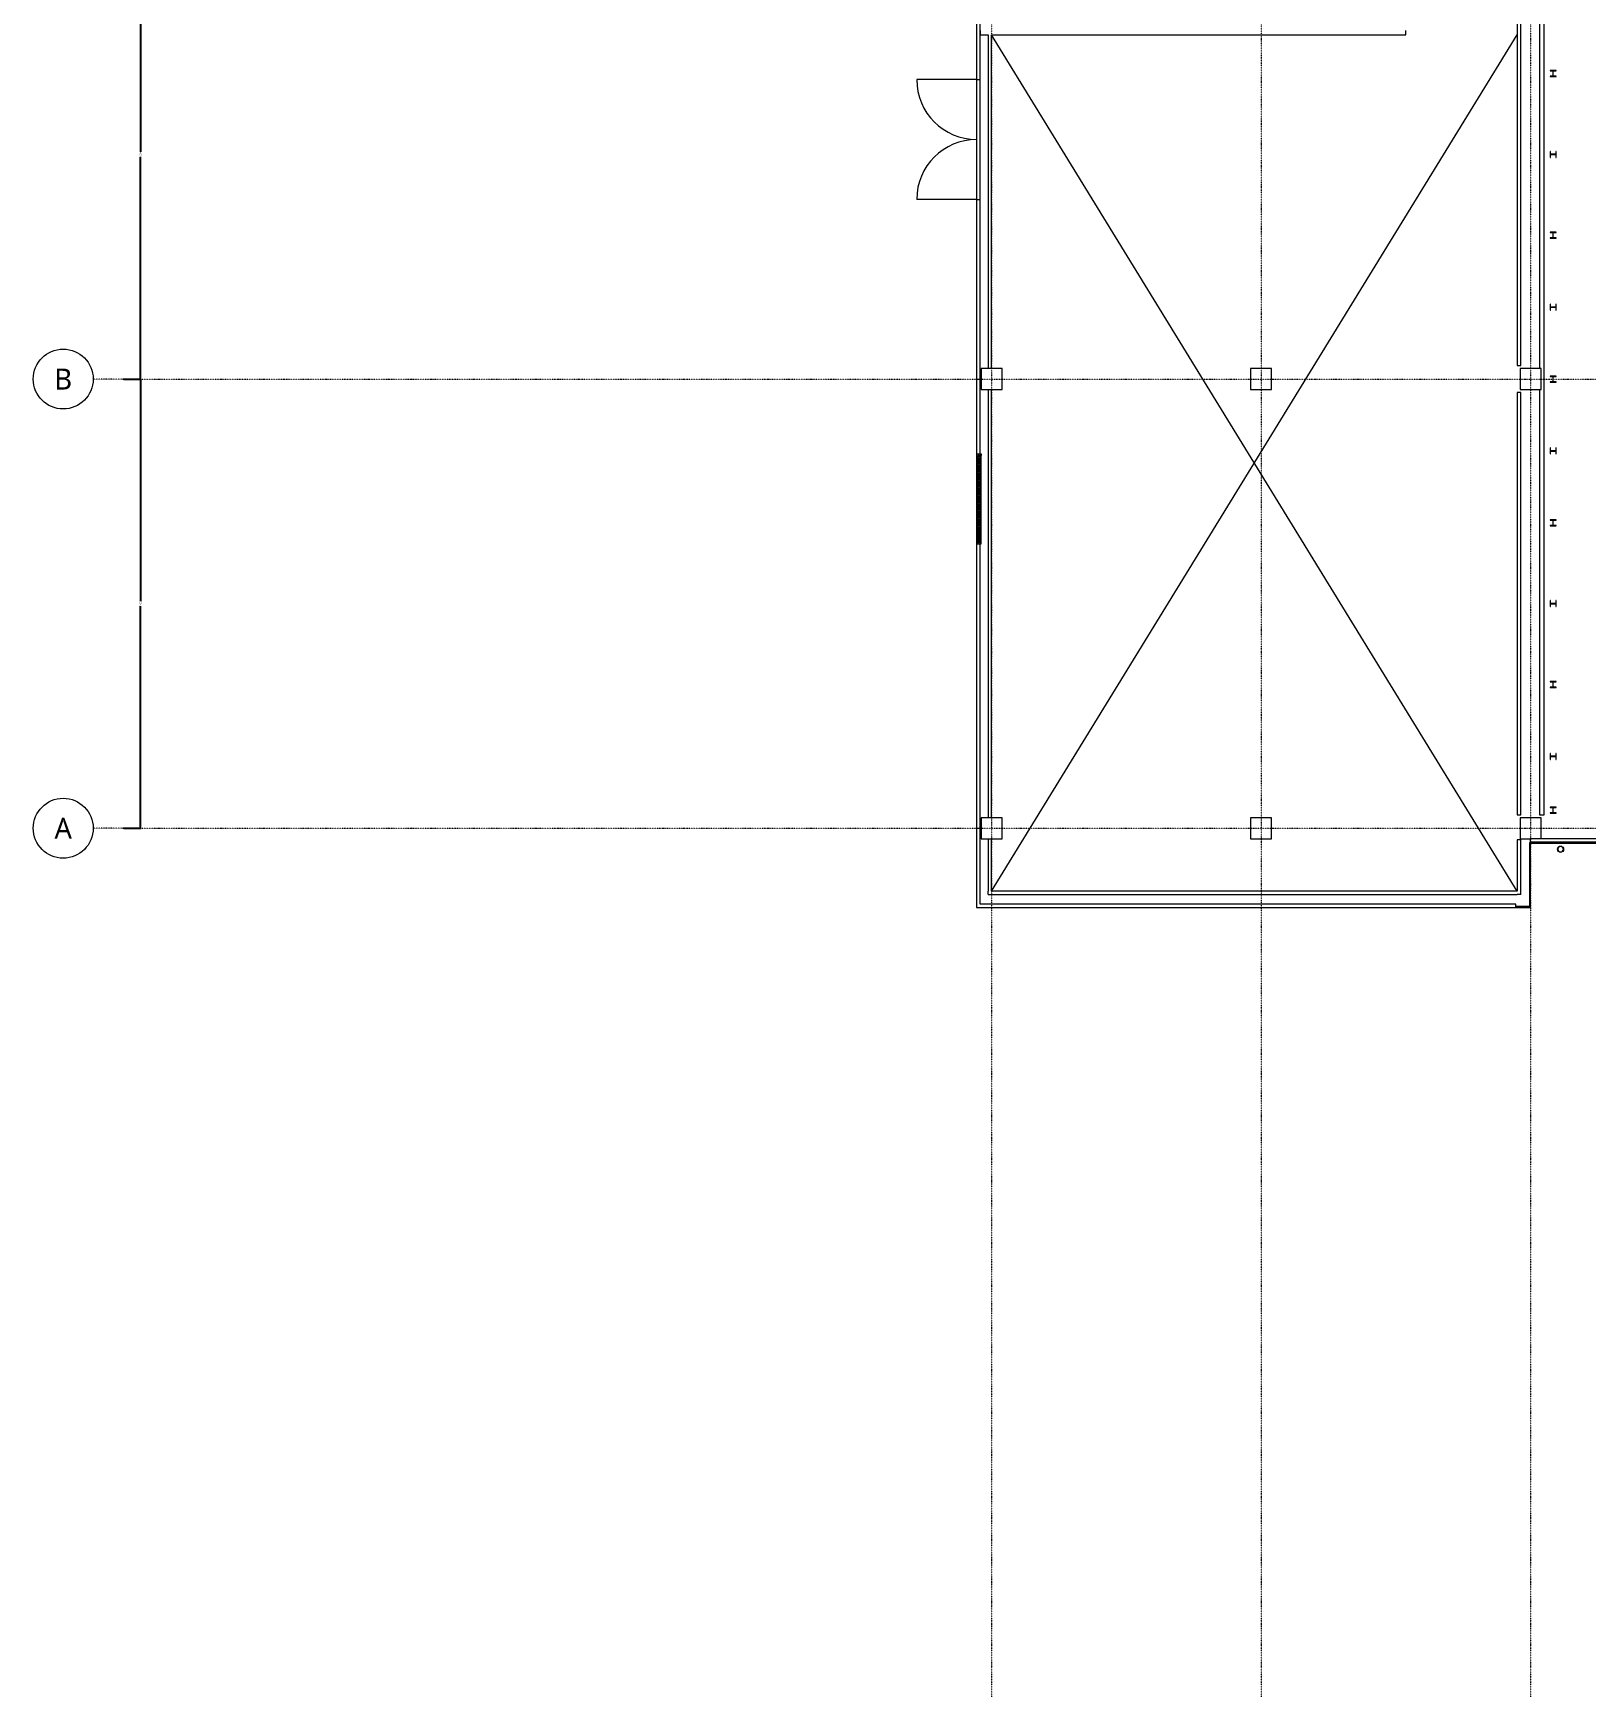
# Model space of a CAD drawing. Extents: x -32000 to 362567, y -29000 to 144214.
# Drawn here: x -32000 to 19873, y -29000 to 26546 of the extents above; entities that cross this region are included whole.
import ezdxf
from ezdxf.enums import TextEntityAlignment as Align

# ---------------------------------------------------------------- set-up
doc = ezdxf.new("R2010")
doc.units = 0
doc.header["$LTSCALE"] = 10
for name, pattern in [('H12PL25$0$HIDDEN', [0.4, 0.3, -0.1]), ('H12PL25$0$JJP_三點線', [0.9, 0.3, -0.15, 0, -0.15, 0, -0.15, 0, -0.15]), ('H12PL25$0$JJP_虛線(退縮線、投影線、地下室範圍、非屬本工程、圖面分區)', [0.45, 0.3, -0.15])]:
    doc.linetypes.add(name, pattern=pattern)
for name, color, linetype in [('H12PL25$0$A-DIM', 252, 'Continuous'), ('H12PL25$0$A-OBJE-2D', 252, 'Continuous'), ('H12PL25$0$A-OBJE-MEP', 252, 'Continuous'), ('H12PL25$0$A-WALL-EX', 252, 'Continuous'), ('H12PL25$0$A-WALL-IN', 252, 'Continuous'), ('H12PL25$0$Door', 252, 'Continuous'), ('H12PL25$0$S-COL', 252, 'Continuous'), ('H12PL25$0$S-GRID', 252, 'Continuous'), ('H12PL25$0$Window', 252, 'Continuous')]:
    doc.layers.add(name, color=color, linetype=linetype)
doc.styles.add('H12PL25$0$dim-txt', font='isocp.shx', dxfattribs={"width": 0.7, "bigfont": 'chineset.shx'})
doc.styles.add('H12PL25$0$Standard', font='', dxfattribs={"width": 0.8})
doc.styles.get('H12PL25$0$Standard').set_extended_font_data('Microsoft JhengHei')
doc.dimstyles.new('H12PL25$0$ARCH-dim-200MM', dxfattribs={"dimscale": 200, "dimtxt": 0.3, "dimasz": 0.1, "dimexe": 0.1, "dimexo": 0.1, "dimgap": 0.05, "dimtad": 1, "dimdec": 0, "dimlfac": 10, "dimrnd": 0.5, "dimdsep": 46, "dimtxsty": 'H12PL25$0$dim-txt', "dimblk": 'H12PL25$0$_Dot', "dimcen": 2, "dimclrd": 256, "dimclre": 256, "dimclrt": 256, "dimadec": 0, "dimazin": 0, "dimtfac": 1, "dimtix": 1, "dimtmove": 2, "dimatfit": 3, "dimldrblk": 'H12PL25$0$_OBLIQUE', "dimfxl": 1, "dimtvp": 1, "dimtolj": 1, "dimarcsym": 0})

# ---------------------------------------------------------------- blocks, each defined once
blk = doc.blocks.new('*D97')
at = {"layer": 'DEFPOINTS', "color": 0, "linetype": 'Continuous', "transparency": 16777216}
for p in [(-29000, 30000), (-29000, 15000), (-28420, 15000)]:
    blk.add_point(p, dxfattribs=at)
at = {"layer": 'H12PL25$0$A-DIM', "linetype": 'Continuous', "lineweight": -2, "transparency": 16777216}
for p, q in [((-28980, 30000), (-28400, 30000)), ((-28420, 29980), (-28420, 22588)), ((-28420, 15020), (-28420, 22412)), ((-28980, 15000), (-28400, 15000))]:
    blk.add_line(p, q, dxfattribs=at)
at = {"layer": 'H12PL25$0$A-DIM', "linetype": 'Continuous', "lineweight": 0, "transparency": 16777216, "insert": (-28420, 22500), "char_height": 60, "attachment_point": 5, "rotation": 90, "style": 'H12PL25$0$dim-txt'}
blk.add_mtext('\\A1;150000', dxfattribs=at)
blk = doc.blocks.new('H12PL25$0$_Dot')
blk = doc.blocks.new('H12PL25$0$_OBLIQUE')
at = {"color": 0, "linetype": 'ByBlock', "lineweight": -2}
blk.add_line((-0.5, -0.5), (0.5, 0.5), dxfattribs=at)
blk = doc.blocks.new('*D98')
at = {"layer": 'DEFPOINTS', "color": 0, "linetype": 'Continuous', "transparency": 16777216}
for p in [(-29000, 15000), (-29000, 0), (-28420, 0)]:
    blk.add_point(p, dxfattribs=at)
at = {"layer": 'H12PL25$0$A-DIM', "linetype": 'Continuous', "lineweight": -2, "transparency": 16777216}
for p, q in [((-28980, 15000), (-28400, 15000)), ((-28420, 14980), (-28420, 7588)), ((-28420, 20), (-28420, 7412)), ((-28980, 0), (-28400, 0))]:
    blk.add_line(p, q, dxfattribs=at)
at = {"layer": 'H12PL25$0$A-DIM', "linetype": 'Continuous', "lineweight": 0, "transparency": 16777216, "insert": (-28420, 7500), "char_height": 60, "attachment_point": 5, "rotation": 90, "style": 'H12PL25$0$dim-txt'}
blk.add_mtext('\\A1;150000', dxfattribs=at)
blk = doc.blocks.new('H12PL25')
at = {"layer": 'H12PL25$0$A-OBJE-2D', "lineweight": 0}
for p, q in [((0, -2100), (17550, 26490)), ((17550, -2100), (0, 26490))]:
    blk.add_line(p, q, dxfattribs=at)
at = {"layer": 'H12PL25$0$A-OBJE-MEP', "lineweight": 0, "flags": 128}
blk.add_lwpolyline([(19095, -700, 1), (18905, -700, 1)], format="xyb", close=True, dxfattribs=at)
at = {"layer": 'H12PL25$0$A-OBJE-MEP', "lineweight": 0}
blk.add_circle((19000, -700), 100, dxfattribs=at)
at = {"layer": 'H12PL25$0$A-WALL-EX', "linetype": 'H12PL25$0$JJP_虛線(退縮線、投影線、地下室範圍、非屬本工程、圖面分區)', "lineweight": 0}
for p, q in [((-500, 82879.97), (-500, -2529.97)), ((-500, -2529.97), (-500, -2649.97)), ((-500, -2649.97), (-380, -2649.97)), ((-380, -2649.97), (17500, -2649.97))]:
    blk.add_line(p, q, dxfattribs=at)
at = {"layer": 'H12PL25$0$A-WALL-EX', "lineweight": 0}
for p, q in [((-500, 25000), (-385, 25000)), ((-385, 25000), (-380, 25000)), ((-500, 21000), (-385, 21000)), ((-385, 21000), (-380, 21000)), ((-500, 12500), (-380, 12500)), ((-500, 12500), (-500, 9500)), ((-380, 9500), (-380, 12500)), ((-500, 9500), (-380, 9500)), ((68150, -465), (18000, -465))]:
    blk.add_line(p, q, dxfattribs=at)
at = {"layer": 'H12PL25$0$A-WALL-EX', "linetype": 'H12PL25$0$JJP_虛線(退縮線、投影線、地下室範圍、非屬本工程、圖面分區)', "lineweight": 0, "flags": 128}
for points in [[(-500.03, 83000), (-500.03, -2650)], [(-380, -2529.97), (-380, 82879.97)], [(-500.03, -2650), (-500, -2650)], [(-500, -2650), (17500, -2650)], [(17500, -2529.97), (-380, -2529.97)], [(17500, -2649.97), (17500, -2529.97)], [(17500, -2650), (17500, -2649.97)]]:
    blk.add_lwpolyline(points, dxfattribs=at)
at = {"layer": 'H12PL25$0$A-WALL-EX', "lineweight": 0, "flags": 128}
for points in [[(-500, 30510), (-500, 25000)], [(-380, 25000), (-380, 30510)], [(-500, 21000), (-500, 12500)], [(-380, 12500), (-380, 21000)], [(-500, 9500), (-500, -2650)], [(-380, -2530), (-380, 9500)], [(18000, -482.5), (17965, -482.5)], [(17965, -482.5), (17965, -2615)], [(68150, -350), (18000, -350)], [(18000, -465), (18000, -350)], [(18000, -482.5), (18000, -465)], [(18000, -500), (68150, -500)], [(18000, -500), (68150, -500)], [(18000, -500), (68150, -500)], [(18000, -500), (68150, -500)], [(18000, -2650), (18000, -500)], [(-500, -2650), (-380, -2650)], [(17500, -2530), (-380, -2530)], [(-380, -2650), (17500, -2650)], [(17500, -2650), (17500, -2530)], [(17965, -2615), (17500, -2615)], [(17500, -2615), (17500, -2650)], [(17500, -2650), (17965, -2650)], [(17965, -2650), (18000, -2650)]]:
    blk.add_lwpolyline(points, dxfattribs=at)
at = {"layer": 'H12PL25$0$A-WALL-IN', "lineweight": 0}
blk.add_line((-380, 26640), (-380, 26490), dxfattribs=at)
at = {"layer": 'H12PL25$0$A-WALL-IN', "lineweight": 0, "flags": 128}
for points in [[(18450, 450), (18450, 85450)], [(17550, 29550), (17550, 15450)], [(17672, 15450), (17672, 29550)], [(18300, 29650), (18300, 15350)], [(-380, 26490), (-112.5, 26490)], [(-112.5, 26490), (-112.5, 15350)], [(0, 26490), (13835, 26490)], [(0, 15350), (0, 26490)], [(13835, 26490), (13835, 26640)], [(17550, 15450), (17672, 15450)], [(-112.5, 14650), (-112.5, 350)], [(0, 350), (0, 14650)], [(17672, 14550), (17550, 14550)], [(17550, 14550), (17550, 450)], [(17672, 450), (17672, 14550)], [(18300, 14650), (18300, 450)], [(17550, 450), (17672, 450)], [(18300, 450), (18450, 450)], [(-112.5, -350), (-112.5, -2100)], [(0, -2100), (0, -350)], [(17672, -385), (17550, -385)], [(17550, -385), (17550, -2100)], [(17672, -2212.5), (17672, -385)], [(-112.5, -2212.5), (-112.5, -2100)], [(-112.5, -2212.5), (17550, -2212.5)], [(17550, -2100), (0, -2100)], [(17672, -2212.5), (17550, -2212.5)]]:
    blk.add_lwpolyline(points, dxfattribs=at)
at = {"layer": 'H12PL25$0$Door', "lineweight": 0}
for p, q in [((-500, 25000), (-2500, 25000)), ((-500, 25000), (-385, 25000)), ((-500, 25000), (-385, 25000)), ((-385, 25000), (-380, 25000)), ((-500, 21000), (-2500, 21000)), ((-500, 21000), (-385, 21000)), ((-500, 21000), (-385, 21000)), ((-385, 21000), (-380, 21000))]:
    blk.add_line(p, q, dxfattribs=at)
for centre, start, end in [((-500, 25000), 180, 270), ((-500, 21000), 90, 180)]:
    blk.add_arc(centre, 2000, start, end, dxfattribs=at)
at = {"layer": 'H12PL25$0$S-COL', "lineweight": 0, "flags": 128}
for points in [[(18850, 25100), (18850, 25112), (18767, 25112, -0.41421356), (18754, 25125), (18754, 25275, -0.41421356), (18767, 25288), (18850, 25288), (18850, 25300), (18650, 25300), (18650, 25288), (18733, 25288, -0.41421356), (18746, 25275), (18746, 25125, -0.41421356), (18733, 25112), (18650, 25112), (18650, 25100)], [(18850, 22600), (18838, 22600), (18838, 22517, -0.41421356), (18825, 22504), (18675, 22504, -0.41421356), (18662, 22517), (18662, 22600), (18650, 22600), (18650, 22400), (18662, 22400), (18662, 22483, -0.41421356), (18675, 22496), (18825, 22496, -0.41421356), (18838, 22483), (18838, 22400), (18850, 22400)], [(18850, 19700), (18850, 19712), (18767, 19712, -0.41421356), (18754, 19725), (18754, 19875, -0.41421356), (18767, 19888), (18850, 19888), (18850, 19900), (18650, 19900), (18650, 19888), (18733, 19888, -0.41421356), (18746, 19875), (18746, 19725, -0.41421356), (18733, 19712), (18650, 19712), (18650, 19700)], [(18850, 17500), (18838, 17500), (18838, 17417, -0.41421356), (18825, 17404), (18675, 17404, -0.41421356), (18662, 17417), (18662, 17500), (18650, 17500), (18650, 17300), (18662, 17300), (18662, 17383, -0.41421356), (18675, 17396), (18825, 17396, -0.41421356), (18838, 17383), (18838, 17300), (18850, 17300)], [(18850, 14900), (18850, 14912), (18767, 14912, -0.41421356), (18754, 14925), (18754, 15075, -0.41421356), (18767, 15088), (18850, 15088), (18850, 15100), (18650, 15100), (18650, 15088), (18733, 15088, -0.41421356), (18746, 15075), (18746, 14925, -0.41421356), (18733, 14912), (18650, 14912), (18650, 14900)], [(18850, 12700), (18838, 12700), (18838, 12617, -0.41421356), (18825, 12604), (18675, 12604, -0.41421356), (18662, 12617), (18662, 12700), (18650, 12700), (18650, 12500), (18662, 12500), (18662, 12583, -0.41421356), (18675, 12596), (18825, 12596, -0.41421356), (18838, 12583), (18838, 12500), (18850, 12500)], [(18850, 10100), (18850, 10112), (18767, 10112, -0.41421356), (18754, 10125), (18754, 10275, -0.41421356), (18767, 10288), (18850, 10288), (18850, 10300), (18650, 10300), (18650, 10288), (18733, 10288, -0.41421356), (18746, 10275), (18746, 10125, -0.41421356), (18733, 10112), (18650, 10112), (18650, 10100)], [(18850, 7600), (18838, 7600), (18838, 7517, -0.41421356), (18825, 7504), (18675, 7504, -0.41421356), (18662, 7517), (18662, 7600), (18650, 7600), (18650, 7400), (18662, 7400), (18662, 7483, -0.41421356), (18675, 7496), (18825, 7496, -0.41421356), (18838, 7483), (18838, 7400), (18850, 7400)], [(18850, 4700), (18850, 4712), (18767, 4712, -0.41421356), (18754, 4725), (18754, 4875, -0.41421356), (18767, 4888), (18850, 4888), (18850, 4900), (18650, 4900), (18650, 4888), (18733, 4888, -0.41421356), (18746, 4875), (18746, 4725, -0.41421356), (18733, 4712), (18650, 4712), (18650, 4700)], [(18850, 2500), (18838, 2500), (18838, 2417, -0.41421356), (18825, 2404), (18675, 2404, -0.41421356), (18662, 2417), (18662, 2500), (18650, 2500), (18650, 2300), (18662, 2300), (18662, 2383, -0.41421356), (18675, 2396), (18825, 2396, -0.41421356), (18838, 2383), (18838, 2300), (18850, 2300)], [(18850, 500), (18850, 512), (18767, 512, -0.41421356), (18754, 525), (18754, 675, -0.41421356), (18767, 688), (18850, 688), (18850, 700), (18650, 700), (18650, 688), (18733, 688, -0.41421356), (18746, 675), (18746, 525, -0.41421356), (18733, 512), (18650, 512), (18650, 500)]]:
    blk.add_lwpolyline(points, format="xyb", close=True, dxfattribs=at)
for points in [[(-350, 14650), (350, 14650), (350, 15350), (-350, 15350)], [(8650, 14650), (9350, 14650), (9350, 15350), (8650, 15350)], [(17650, 14650), (18350, 14650), (18350, 15350), (17650, 15350)], [(-350, -350), (350, -350), (350, 350), (-350, 350)], [(8650, -350), (9350, -350), (9350, 350), (8650, 350)]]:
    blk.add_lwpolyline(points, close=True, dxfattribs=at)
blk.add_lwpolyline([(18350, -350), (18350, 350), (17650, 350), (17650, -350), (18000, -350)], dxfattribs=at)
at = {"layer": 'H12PL25$0$S-GRID', "linetype": 'H12PL25$0$JJP_三點線', "lineweight": 0}
for p, q in [((0, 128250), (0, -28000)), ((9000, 128250), (9000, -28000)), ((18000, 128250), (18000, -28000)), ((-29000, 15000), (-30000, 15000)), ((-29000, 15000), (289600, 15000)), ((-29000, 0), (-30000, 0)), ((-29000, 0), (289600, 0)), ((0, -28000), (0, -29000)), ((9000, -28000), (9000, -29000)), ((18000, -28000), (18000, -29000))]:
    blk.add_line(p, q, dxfattribs=at)
at = {"layer": 'H12PL25$0$S-GRID', "lineweight": 0}
for centre in [(-31000, 15000), (-31000, 0)]:
    blk.add_circle(centre, 1000, dxfattribs=at)
at = {"layer": 'H12PL25$0$S-GRID', "linetype": 'H12PL25$0$JJP_三點線', "lineweight": 0}
for p in [(-29000, 15000), (-29000, 15000), (-29000, 0), (-29000, 0)]:
    blk.add_point(p, dxfattribs=at)
at = {"layer": 'H12PL25$0$Window', "lineweight": 0}
for p, q in [((-450, 12500), (-350, 12500)), ((-450, 12500), (-450, 12450)), ((-450, 9550), (-450, 12450)), ((-450, 12450), (-350, 12450)), ((-350, 12500), (-350, 12450)), ((-350, 9550), (-350, 12450)), ((-450, 9550), (-350, 9550)), ((-450, 9500), (-450, 9550)), ((-450, 9500), (-350, 9500)), ((-350, 9500), (-350, 9550))]:
    blk.add_line(p, q, dxfattribs=at)
at = {"layer": 'H12PL25$0$Window', "linetype": 'H12PL25$0$HIDDEN', "lineweight": 0}
blk.add_line((-400, 9550), (-400, 12450), dxfattribs=at)
at = {"layer": 'H12PL25$0$S-GRID', "style": 'H12PL25$0$Standard'}
for s, p in [('B', (-31000, 15350)), ('A', (-31000, 350))]:
    blk.add_text(s, height=700, dxfattribs=at).set_placement(p, align=Align.TOP_CENTER)
at = {"layer": 'H12PL25$0$A-DIM', "linetype": 'Continuous', "lineweight": 0}
for base, p1, p2, picture, middle in [((-28420, 15000), (-29000, 30000), (-29000, 15000), '*D97', (-28420, 22500)), ((-28420, 0), (-29000, 15000), (-29000, 0), '*D98', (-28420, 7500))]:
    dim = blk.add_linear_dim(base=base, p1=p1, p2=p2, angle=270, dimstyle='H12PL25$0$ARCH-dim-200MM', dxfattribs=at)
    dim.commit()
    dim.dimension.update_dxf_attribs({"geometry": picture, "text_midpoint": middle, "dimtype": 128, "text_rotation": 90})

msp = doc.modelspace()

# ---------------------------------------------------------------- block references
msp.add_blockref('H12PL25', (0, 0))

doc.saveas('drawing.dxf')
